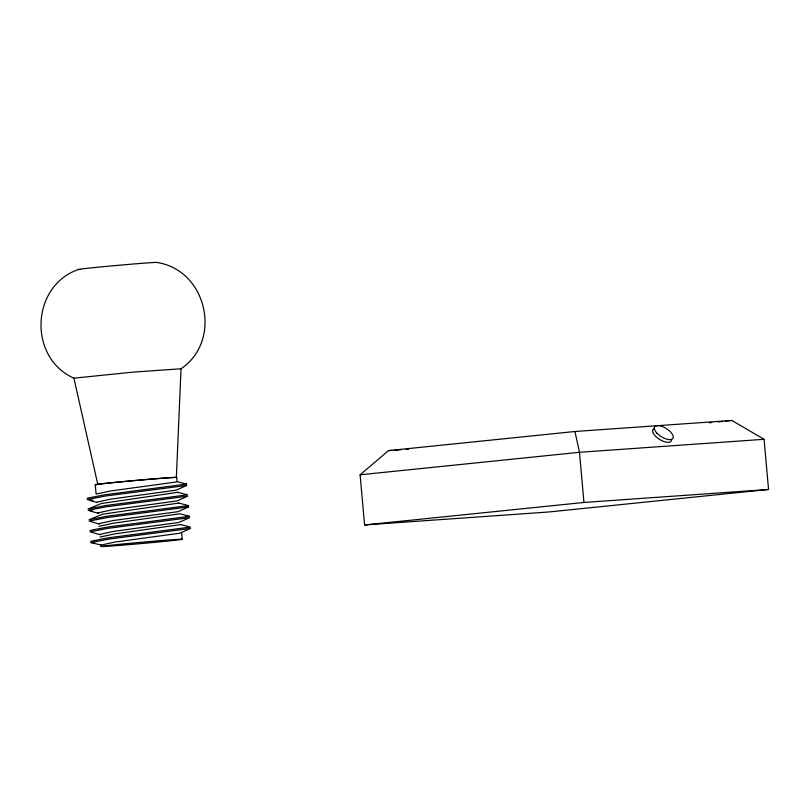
<?xml version="1.0" encoding="UTF-8"?>
<svg xmlns="http://www.w3.org/2000/svg" width="809" height="809" viewBox="0 0 809 809"><rect width="100%" height="100%" fill="white"/><g stroke="black" fill="none" stroke-linecap="round" stroke-linejoin="round"><path stroke-width="1.21" d="M80.303 269.508A39.58 0.617 -5.1 0 1 113.543 265.736A39.58 0.617 -5.1 0 1 157.158 262.521C207.003 270.216 222.819 340.488 181.034 368.762L176.352 477.522A39.58 0.617 -5.1 0 0 140.453 480.04A39.58 0.617 -5.1 0 0 97.798 484.419L73.922 378.177C27.87 357.72 30.813 285.739 78.604 269.417M180.65 524.556L190.459 527.084L108.507 537.783L90.962 541.241L91.083 542.586L100.832 544.993M360.106 474.792L388.482 450.623L574.946 431.5L731.852 420.458L764.07 439.297L768.55 489.465L549.18 511.955L364.586 524.95L360.106 474.792L579.477 452.292L764.07 439.297M186.444 506.97L188.649 506.93L177.98 511.672L113.017 520.561L98.829 523.656M100.7 545.135L114.939 542.06L179.922 533.192L190.57 528.429L108.659 539.128L91.083 542.586L94.511 542.586M177.98 492.287L101.398 503.501L88.08 508.992L105.625 505.534L187.577 494.835L177.768 492.307M178.941 503.036L102.359 514.251L89.041 519.742L106.586 516.284L188.537 505.585L178.728 503.056M90.001 530.492L107.546 527.033L189.498 516.334L179.901 513.786L113.169 523.251L98.981 526.325M180.862 524.535L114.221 534.001L99.952 537.065M87.119 498.243L104.674 494.784L186.616 484.085L176.807 481.547M188.649 506.93L106.737 517.629L89.162 521.087L99.406 524.08M73.922 378.177L132.089 372.211L181.034 368.762M709.331 422.763L711.829 422.51M718.089 421.863L723.094 421.358M725.602 421.095L731.852 420.458M364.586 524.95L583.956 502.46L768.55 489.465M388.482 450.623L392.254 450.36M394.762 450.188L401.042 449.743M406.057 449.389L408.575 449.207M183.319 484.146L186.616 484.085M186.343 505.625L188.537 505.585M186.201 516.405L189.498 516.334M96.918 502.156L110.57 499.143L176.069 490.173L186.737 485.43L104.826 496.129L87.251 499.588L93.015 500.417M97.879 512.906L112.057 509.812L177.029 500.923L187.698 496.18L105.787 506.879L88.211 510.337L92.782 511.146M89.455 500.377L97.484 502.581M90.416 511.126L98.445 513.331M100.367 534.83L90.123 531.837L107.698 528.378L189.609 517.679L178.941 522.422L113.452 531.392L99.79 534.405M574.946 431.5L579.477 452.292L583.956 502.46M181.6 532.595L182.197 539.32A41.026 0.647 -5.1 0 1 118.094 545.519A41.026 0.647 -5.1 0 1 124.171 543.86A41.026 0.647 -5.1 0 1 182.197 539.32M95.26 484.662L96.099 494.077L110.378 491.002L175.351 482.124L177.019 481.537L176.686 477.502A41.026 0.647 -5.1 0 0 131.473 480.839A41.026 0.647 -5.1 0 0 97.019 484.753M671.551 439.924A10.79 4.783 32.1 0 1 659.315 439.247A10.79 4.783 32.1 0 1 653.996 428.679M656.857 433.078A10.79 4.783 32.1 0 0 672.866 438.407A10.79 4.783 32.1 0 0 661.61 426.272A10.79 4.783 32.1 0 0 656.857 433.078"/></g></svg>
